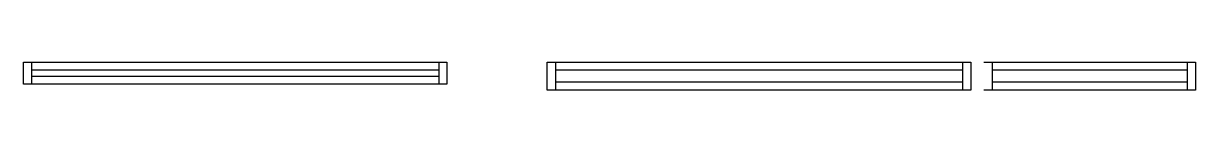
# Model space of a CAD drawing. Header units: metres. Extents: x 1674 to 2676, y 17444 to 17468.
import ezdxf

# ---------------------------------------------------------------- set-up
doc = ezdxf.new("R2010")
doc.units = ezdxf.units.M
doc.layers.add('Painéis', color=7, linetype='Continuous')
doc.layers.add('SARR_2.2x7', color=7, linetype='Continuous')

msp = doc.modelspace()

# ---------------------------------------------------------------- linework, layer by layer
at = {"layer": 'Painéis', "color": 7, "lineweight": 25}
for points in [[(1918.2, 17448.9), (1674.2, 17448.9), (1674.2, 17467.9), (1918.2, 17467.9)], [(1918.2, 17467.9), (2036.2, 17467.9), (2036.2, 17448.9), (1918.2, 17448.9)], [(2366.1, 17443.9), (2122.1, 17443.9), (2122.1, 17467.9), (2366.1, 17467.9)], [(2366.1, 17467.9), (2484.1, 17467.9), (2484.1, 17443.9), (2366.1, 17443.9)], [(2495.3, 17467.9), (2676.3, 17467.9), (2676.3, 17443.9), (2495.3, 17443.9)]]:
    msp.add_lwpolyline(points, dxfattribs=at)
at = {"layer": 'SARR_2.2x7', "color": 7, "lineweight": 25}
for p, q in [((1681.2, 17467.9), (1681.2, 17448.9)), ((2029.2, 17467.9), (2029.2, 17448.9)), ((2129.1, 17467.9), (2129.1, 17443.9)), ((2477.1, 17467.9), (2477.1, 17443.9)), ((2502.3, 17467.9), (2502.3, 17443.9)), ((2669.3, 17467.9), (2669.3, 17443.9)), ((1918.2, 17460.9), (1681.2, 17460.9)), ((2029.2, 17460.9), (1918.2, 17460.9)), ((2366.1, 17460.9), (2129.1, 17460.9)), ((2477.1, 17460.9), (2366.1, 17460.9)), ((2669.3, 17460.9), (2502.3, 17460.9)), ((1681.2, 17455.9), (1918.2, 17455.9)), ((1918.2, 17455.9), (2029.2, 17455.9)), ((2129.1, 17450.9), (2366.1, 17450.9)), ((2366.1, 17450.9), (2477.1, 17450.9)), ((2502.3, 17450.9), (2669.3, 17450.9))]:
    msp.add_line(p, q, dxfattribs=at)

doc.saveas('drawing.dxf')
